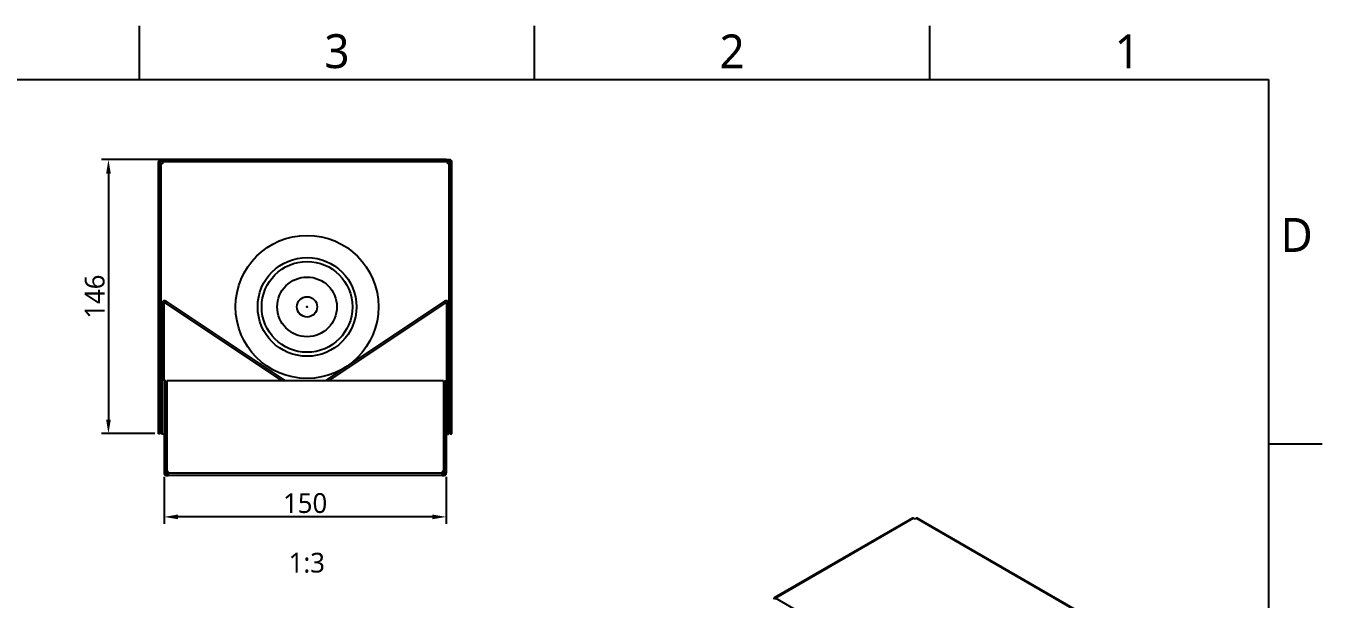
# Model space of a CAD drawing. Extents: x 1 to 420, y 0 to 296.
# Drawn here: x 190.4 to 420, y 195.1 to 296.5 of the extents above; entities that cross this region are included whole.
import ezdxf

# ---------------------------------------------------------------- set-up
doc = ezdxf.new("R2010")
doc.units = 0
doc.header["$LTSCALE"] = 12.7
doc.header["$PDMODE"] = 33
doc.header["$PDSIZE"] = 1
doc.layers.get('DEFPOINTS').update_dxf_attribs({"linetype": 'CONTINUOUS'})
for name, color, linetype in [('ANNOTATION_TEXT', 7, 'CONTINUOUS'), ('BORDER_FRAME', 7, 'CONTINUOUS'), ('BORDER_ZONES', 7, 'CONTINUOUS'), ('TANGENT_LINES', 7, 'CONTINUOUS'), ('VISIBLE', 7, 'CONTINUOUS')]:
    doc.layers.add(name, color=color, linetype=linetype)
doc.styles.add('ONSHAPE-STANDARD', font='NotoSans-Regular.ttf')
doc.styles.add('ONSHAPE-STANDARD-DIMENSION', font='')
doc.styles.add('ONSHAPE-STANDARD-VIEW-LABE', font='NotoSans-Regular.ttf', dxfattribs={"height": 3.5})
doc.styles.get('ONSHAPE-STANDARD-DIMENSION').set_extended_font_data('Noto Sans')
doc.dimstyles.new('ONSHAPE-ISO-25$0', dxfattribs={"dimtxt": 3.5, "dimasz": 2.5, "dimexe": 1.25, "dimexo": 0.625, "dimtad": 1, "dimtxsty": 'ONSHAPE-STANDARD-DIMENSION', "dimcen": 2.5, "dimclrd": 7, "dimclre": 7, "dimclrt": 7, "dimazin": 3, "dimtfac": 1, "dimtmove": 0, "dimatfit": 3})

# ---------------------------------------------------------------- blocks, each defined once
blk = doc.blocks.new('*D1')
at = {"layer": 'ANNOTATION_TEXT', "color": 7}
for p, q in [((214.87, 216.71), (214.87, 208.35)), ((264.87, 216.71), (264.87, 208.35)), ((262.37, 209.6), (217.37, 209.6))]:
    blk.add_line(p, q, dxfattribs=at)
for points in [[(217.37, 210.02), (217.37, 209.18), (214.87, 209.6)], [(262.37, 209.18), (262.37, 210.02), (264.87, 209.6)]]:
    blk.add_solid(points, dxfattribs=at)
at = {"layer": 'DEFPOINTS', "color": 0}
for p in [(214.87, 217.34), (264.87, 217.34), (214.87, 209.6)]:
    blk.add_point(p, dxfattribs=at)
at = {"layer": 'ANNOTATION_TEXT', "color": 7, "insert": (239.87, 212.02), "char_height": 3.5, "attachment_point": 5, "style": 'ONSHAPE-STANDARD-DIMENSION'}
blk.add_mtext('150', dxfattribs=at)
blk = doc.blocks.new('*D3')
at = {"layer": 'ANNOTATION_TEXT', "color": 7}
for p, q in [((264.84, 272.83), (203.78, 272.83)), ((205.03, 270.33), (205.03, 226.83)), ((213.25, 224.33), (203.78, 224.33))]:
    blk.add_line(p, q, dxfattribs=at)
for points in [[(205.45, 270.33), (204.61, 270.33), (205.03, 272.83)], [(204.61, 226.83), (205.45, 226.83), (205.03, 224.33)]]:
    blk.add_solid(points, dxfattribs=at)
at = {"layer": 'DEFPOINTS', "color": 0}
for p in [(265.46, 272.83), (205.03, 224.33), (213.87, 224.33)]:
    blk.add_point(p, dxfattribs=at)
at = {"layer": 'ANNOTATION_TEXT', "color": 7, "insert": (202.61, 248.58), "char_height": 3.5, "attachment_point": 5, "rotation": 90, "style": 'ONSHAPE-STANDARD-DIMENSION'}
blk.add_mtext('146', dxfattribs=at)

msp = doc.modelspace()

# ---------------------------------------------------------------- linework, layer by layer
at = {"layer": 'BORDER_FRAME'}
for p, q in [((10.5, 287), (410.5, 287)), ((410.5, 287), (410.5, 10))]:
    msp.add_line(p, q, dxfattribs=at)
at = {"layer": 'BORDER_ZONES'}
for p, q in [((210.5, 287), (210.5, 296.5)), ((280.5, 287), (280.5, 296.5)), ((350.5, 287), (350.5, 296.5)), ((410.5, 222.5), (420, 222.5))]:
    msp.add_line(p, q, dxfattribs=at)
at = {"layer": 'TANGENT_LINES'}
for p, q in [((214.2047, 272.4181), (213.8713, 272.4181)), ((214.2813, 272.4947), (214.2813, 272.8281)), ((265.1393, 272.4181), (214.6033, 272.4181)), ((265.4613, 272.4947), (265.4613, 272.8281)), ((265.538, 272.4181), (265.8713, 272.4181)), ((214.9047, 247.4515), (214.5713, 247.4515)), ((215.0239, 247.5153), (215.2088, 247.7926)), ((264.7855, 247.5153), (264.6006, 247.7926)), ((264.9047, 247.4515), (265.238, 247.4515)), ((215.2047, 217.3381), (214.8713, 217.3381)), ((215.2813, 216.9281), (215.2813, 217.2614)), ((264.1393, 217.3381), (215.6033, 217.3381)), ((264.4613, 217.2614), (264.4613, 216.9281)), ((264.8713, 217.3381), (264.538, 217.3381)), ((347.6394, 209.3463), (323.1726, 195.2203)), ((383.8291, 188.715), (348.0948, 209.3463)), ((323.1726, 194.9481), (323.1726, 195.2203))]:
    msp.add_line(p, q, dxfattribs=at)
for radius in [8.747, 8.0337, 1.7944, 0.0588]:
    msp.add_circle((240.2072, 246.7714), radius, dxfattribs=at)
at = {"layer": 'VISIBLE'}
for p, q in [((213.8713, 224.3281), (213.8713, 272.4181)), ((214.2047, 224.3281), (214.2047, 272.4181)), ((265.4613, 272.8281), (214.2813, 272.8281)), ((265.4613, 272.4947), (214.2813, 272.4947)), ((214.6033, 272.0961), (214.3713, 272.0961)), ((214.3713, 224.3281), (214.3713, 272.0961)), ((214.6033, 272.4181), (214.6033, 272.4947)), ((214.6033, 272.4181), (214.6033, 272.0961)), ((265.1393, 272.4947), (265.1393, 272.4181)), ((265.1393, 272.0961), (265.1393, 272.4181)), ((265.3713, 272.0961), (265.1393, 272.0961)), ((265.3713, 224.3281), (265.3713, 272.0961)), ((265.538, 224.3281), (265.538, 272.4181)), ((265.8713, 224.3281), (265.8713, 272.4181)), ((214.5713, 224.2614), (214.5713, 247.4515)), ((214.9047, 233.6921), (214.9047, 247.4515)), ((215.0239, 247.5153), (235.7587, 233.6921)), ((215.2088, 247.7926), (236.3596, 233.6921)), ((243.4497, 233.6921), (264.6006, 247.7926)), ((244.0507, 233.6921), (264.7855, 247.5153)), ((264.9047, 247.4515), (264.9047, 224.2614)), ((265.238, 247.4515), (265.238, 224.2614)), ((215.2047, 233.6921), (214.8713, 233.6921)), ((214.8713, 233.6921), (214.8713, 217.6601)), ((215.2047, 233.6921), (215.2047, 217.6601)), ((264.3713, 233.6921), (215.3713, 233.6921)), ((215.3713, 233.6921), (215.3713, 217.6601)), ((264.3713, 233.6921), (264.3713, 217.6601)), ((264.538, 233.6921), (264.8713, 233.6921)), ((264.538, 233.6921), (264.538, 217.6601)), ((264.8713, 233.6921), (264.8713, 217.6601)), ((214.2047, 224.3281), (213.8713, 224.3281)), ((214.5713, 224.3281), (214.3713, 224.3281)), ((214.8713, 224.2614), (214.5713, 224.2614)), ((215.3713, 224.3281), (215.2047, 224.3281)), ((264.538, 224.3281), (264.3713, 224.3281)), ((264.9047, 224.3281), (264.8713, 224.3281)), ((264.9047, 224.2614), (265.238, 224.2614)), ((265.3713, 224.3281), (265.238, 224.3281)), ((265.538, 224.3281), (265.8713, 224.3281)), ((214.8713, 217.6601), (215.2047, 217.6601)), ((214.8713, 217.6601), (214.8713, 217.3381)), ((215.2047, 217.6601), (215.2047, 217.3381)), ((215.2813, 217.2614), (215.6033, 217.2614)), ((215.2813, 216.9281), (215.6033, 216.9281)), ((215.6033, 217.6601), (215.3713, 217.6601)), ((215.6033, 217.3381), (215.6033, 217.6601)), ((215.6033, 216.9281), (215.6033, 217.3381)), ((264.1393, 216.9281), (215.6033, 216.9281)), ((264.1393, 217.6601), (264.1393, 217.3381)), ((264.3713, 217.6601), (264.1393, 217.6601)), ((264.1393, 217.3381), (264.1393, 216.9281)), ((264.1393, 217.2614), (264.4613, 217.2614)), ((264.1393, 216.9281), (264.4613, 216.9281)), ((264.538, 217.3381), (264.538, 217.6601)), ((264.538, 217.6601), (264.8713, 217.6601)), ((264.8713, 217.6601), (264.8713, 217.3381)), ((347.4344, 209.3666), (322.9676, 195.2406)), ((347.6394, 209.3463), (347.8671, 209.2148)), ((347.8671, 209.2148), (348.0948, 209.3463)), ((384.0341, 188.7353), (348.2998, 209.3666)), ((359.3623, 174.3262), (323.1726, 195.2203))]:
    msp.add_line(p, q, dxfattribs=at)
for radius in [12.6567, 5.2831]:
    msp.add_circle((240.2072, 246.7714), radius, dxfattribs=at)
for centre, radius, start, end in [((214.2813, 272.4181), 0.41, 90, 180), ((214.2813, 272.4181), 0.0767, 90, 180), ((265.4613, 272.4181), 0.41, 0, 90), ((265.4613, 272.4181), 0.0767, 0, 90), ((214.9813, 247.4515), 0.41, 56.309932, 180), ((214.9813, 247.4515), 0.0767, 56.309932, 180), ((264.828, 247.4515), 0.41, 0, 123.690068), ((264.828, 247.4515), 0.0767, 0, 123.690068), ((215.2813, 217.3381), 0.41, 180, 270), ((215.2813, 217.3381), 0.0767, 180, 270), ((264.4613, 217.3381), 0.0767, 270, 0), ((264.4613, 217.3381), 0.41, 270, 0)]:
    msp.add_arc(centre, radius, start, end, dxfattribs=at)
for centre, major_axis, start_param, end_param in [((347.6394, 209.0115), (0.205, -0.3551), 2.35619449, 3.14159265), ((348.0948, 209.0115), (0.205, 0.3551), 0, 0.78539816), ((323.1726, 194.8856), (0.205, -0.3551), 2.35619449, 3.92699082)]:
    msp.add_ellipse(centre, major_axis=major_axis, ratio=0.57735027, start_param=start_param, end_param=end_param, dxfattribs=at)

# ---------------------------------------------------------------- texts
at = {"layer": 'ANNOTATION_TEXT', "color": 7, "insert": (239.5668, 203.2482), "char_height": 3.5, "attachment_point": 2, "style": 'ONSHAPE-STANDARD-VIEW-LABE'}
msp.add_mtext(' 1:3', dxfattribs=at)
at = {"layer": 'BORDER_ZONES', "char_height": 6, "attachment_point": 5, "style": 'ONSHAPE-STANDARD'}
for s, insert in [('3', (245.5, 292)), ('2', (315.5, 292)), ('1', (385.5, 292)), ('D', (415.5, 259.5))]:
    msp.add_mtext(s, dxfattribs=dict(at, insert=insert))

# ---------------------------------------------------------------- dimensions: what is measured, and where the dimension line sits
at = {"layer": 'ANNOTATION_TEXT'}
dim = msp.add_linear_dim(base=(205.030001358, 224.32807625), p1=(265.4613260634, 272.82807625, -39.8666666667), p2=(213.8713260634, 224.32807625, -39.8666666667), angle=90, dimstyle='ONSHAPE-ISO-25$0', override={"dimdec": 0, "dimlfac": 3, "dimpost": ''}, dxfattribs=at)
dim.commit()
dim.dimension.update_dxf_attribs({"geometry": '*D3', "text_midpoint": (202.6132779248, 248.57807625)})
dim = msp.add_aligned_dim(p1=(264.8713, 217.3381, 58.2014), p2=(214.8713, 217.3381, 58.2014), distance=7.7381, dimstyle='ONSHAPE-ISO-25$0', override={"dimdec": 0, "dimlfac": 3, "dimpost": '', "dimtol": 0, "dimlim": 0}, dxfattribs=at)
dim.commit()
dim.dimension.update_dxf_attribs({"geometry": '*D1', "text_midpoint": (239.8713, 212.0191)})

doc.saveas('drawing.dxf')
